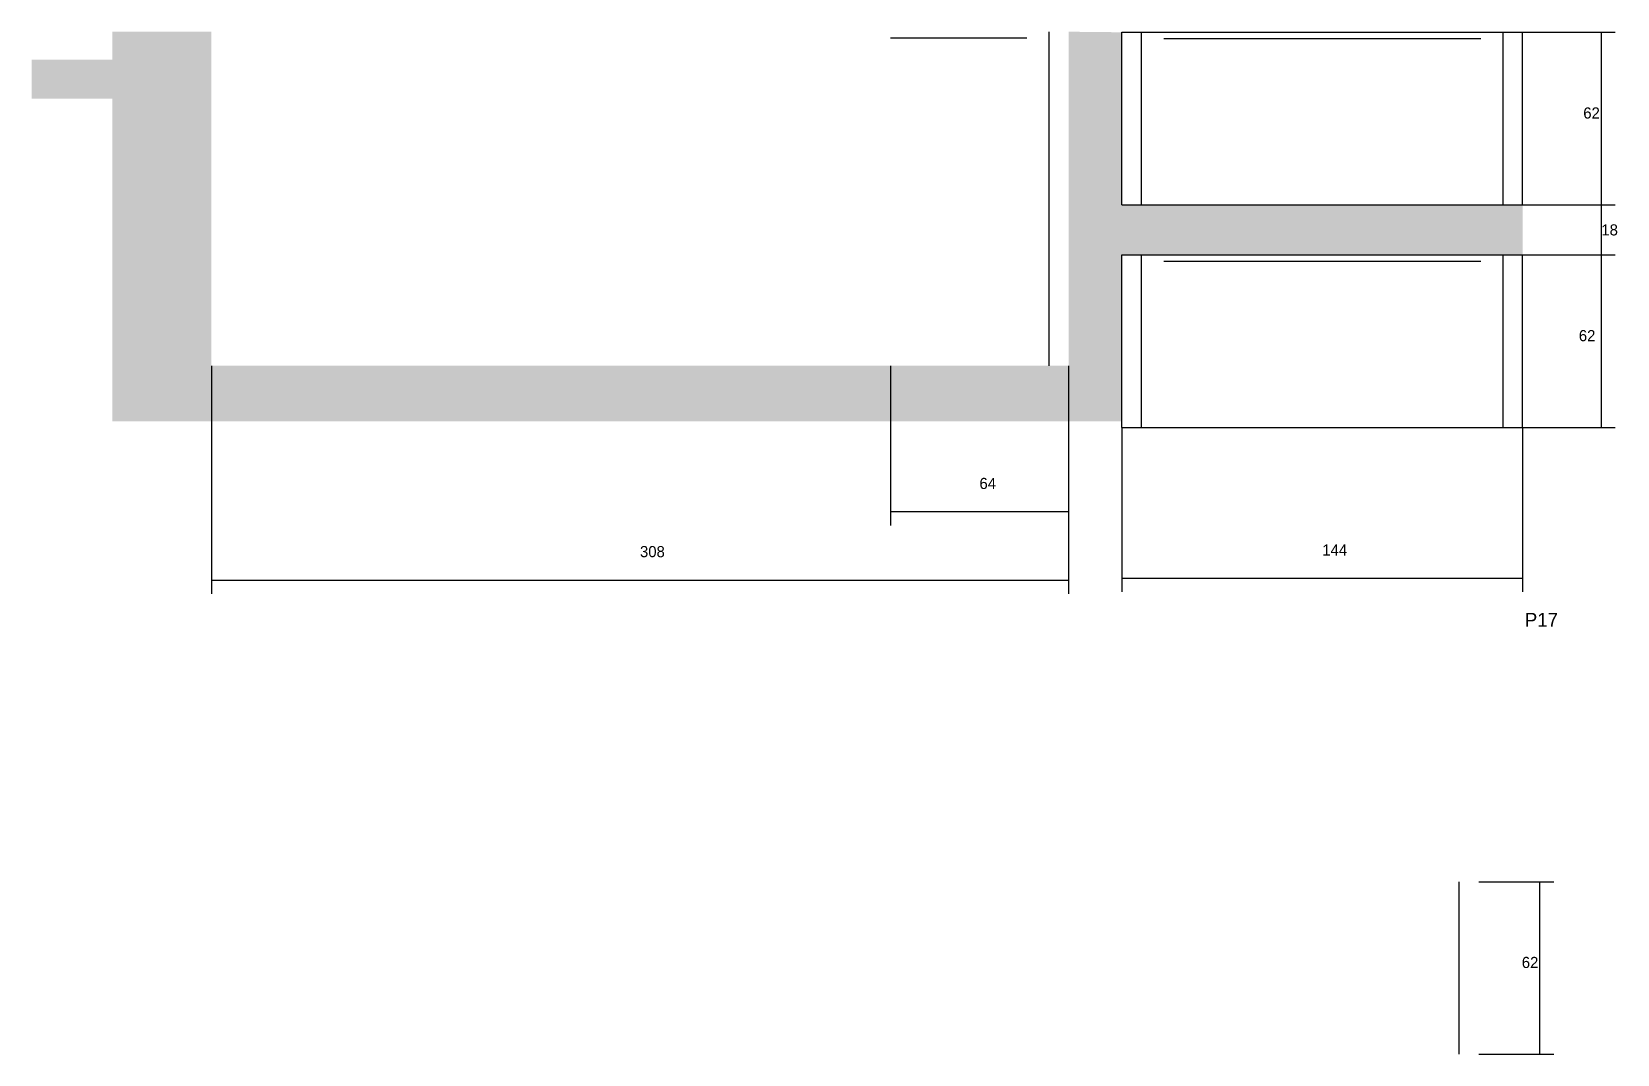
# Model space of a CAD drawing. Header units: metres. Extents: x -8098 to -5914, y 7094 to 7521.
# Drawn here: x -8098 to -7528, y 7094 to 7462 of the extents above; entities that cross this region are included whole.
import ezdxf

# ---------------------------------------------------------------- set-up
doc = ezdxf.new("R2010")
doc.units = ezdxf.units.M
for name, color, linetype in [('COTA', 241, 'Continuous'), ('NOMENCLATURA', 7, 'Continuous'), ('Painéis', 200, 'Continuous'), ('SARR_2.2x7', 40, 'Continuous')]:
    doc.layers.add(name, color=color, linetype=linetype)

msp = doc.modelspace()

# ---------------------------------------------------------------- hatches: boundary and pattern name
at = {"layer": 'COTA'}
h = msp.add_hatch(dxfattribs=at)
h.set_pattern_fill('AR-CONC', scale=0.03)
h.paths.add_polyline_path([(-8033.7, 7461.7), (-8069.3, 7461.7), (-8069.3, 7451.7), (-8098.3, 7451.7), (-8098.3, 7437.7), (-8069.3, 7437.7), (-8069.3, 7321.7), (-7706.5, 7321.7), (-7706.5, 7381.5), (-7562.5, 7381.5), (-7562.5, 7399.5), (-7706.5, 7399.5), (-7706.5, 7461.5), (-7725.7, 7461.7), (-7725.7, 7341.7), (-8033.7, 7341.7)])

# ---------------------------------------------------------------- linework, layer by layer
for p, q in [((-7562.5, 7461.5), (-7529.2, 7461.5)), ((-7534.2, 7399.5), (-7534.2, 7461.5)), ((-7562.5, 7399.5), (-7529.2, 7399.5)), ((-7562.5, 7399.5), (-7529.2, 7399.5)), ((-7534.2, 7381.5), (-7534.2, 7399.5)), ((-7562.5, 7381.5), (-7529.2, 7381.5)), ((-7562.5, 7381.5), (-7529.2, 7381.5)), ((-7534.2, 7319.5), (-7534.2, 7381.5)), ((-8033.7, 7341.7), (-8033.7, 7259.7)), ((-7789.7, 7341.7), (-7789.7, 7284.3)), ((-7725.7, 7341.7), (-7725.7, 7284.3)), ((-7725.7, 7341.7), (-7725.7, 7259.7)), ((-7706.5, 7319.5), (-7706.5, 7260.4)), ((-7562.5, 7319.5), (-7562.5, 7260.4)), ((-7562.5, 7319.5), (-7529.2, 7319.5)), ((-7789.7, 7289.3), (-7725.7, 7289.3)), ((-7706.5, 7265.4), (-7562.5, 7265.4)), ((-8033.7, 7264.7), (-7725.7, 7264.7)), ((-7578.3, 7156.3), (-7551.3, 7156.3)), ((-7556.3, 7094.3), (-7556.3, 7156.3)), ((-7578.3, 7094.3), (-7551.3, 7094.3))]:
    msp.add_line(p, q, dxfattribs=at)
at = {"layer": 'Painéis'}
for p, q in [((-7706.5, 7461.5), (-7562.5, 7461.5)), ((-7706.5, 7399.5), (-7706.5, 7461.5)), ((-7562.5, 7399.5), (-7562.5, 7461.5)), ((-7706.5, 7399.5), (-7562.5, 7399.5)), ((-7706.5, 7381.5), (-7562.5, 7381.5)), ((-7706.5, 7319.5), (-7706.5, 7381.5)), ((-7562.5, 7319.5), (-7562.5, 7381.5)), ((-7706.5, 7319.5), (-7562.5, 7319.5))]:
    msp.add_line(p, q, dxfattribs=at)
at = {"layer": 'SARR_2.2x7'}
for p, q in [((-7789.7, 7459.5), (-7740.7, 7459.5)), ((-7732.7, 7341.7), (-7732.7, 7461.7)), ((-7699.5, 7399.5), (-7699.5, 7461.5)), ((-7691.5, 7459.3), (-7577.5, 7459.3)), ((-7569.5, 7399.5), (-7569.5, 7461.5)), ((-7699.5, 7319.5), (-7699.5, 7381.5)), ((-7691.5, 7379.3), (-7577.5, 7379.3)), ((-7569.5, 7319.5), (-7569.5, 7381.5)), ((-7585.3, 7094.3), (-7585.3, 7156.3))]:
    msp.add_line(p, q, dxfattribs=at)

# ---------------------------------------------------------------- texts
at = {"layer": 'COTA'}
for s, p in [('62', (-7540.7, 7430.5)), ('18', (-7534.2, 7388.5)), ('62', (-7542.3, 7350.5)), ('64', (-7757.7, 7297.4)), ('308', (-7879.7, 7272.9)), ('144', (-7634.5, 7273.5)), ('62', (-7562.8, 7125.3))]:
    msp.add_text(s, height=4, dxfattribs=at).set_placement(p)
at = {"layer": 'NOMENCLATURA'}
msp.add_text('P17', height=5, dxfattribs=at).set_placement((-7561.7, 7247.9))

doc.saveas('drawing.dxf')
